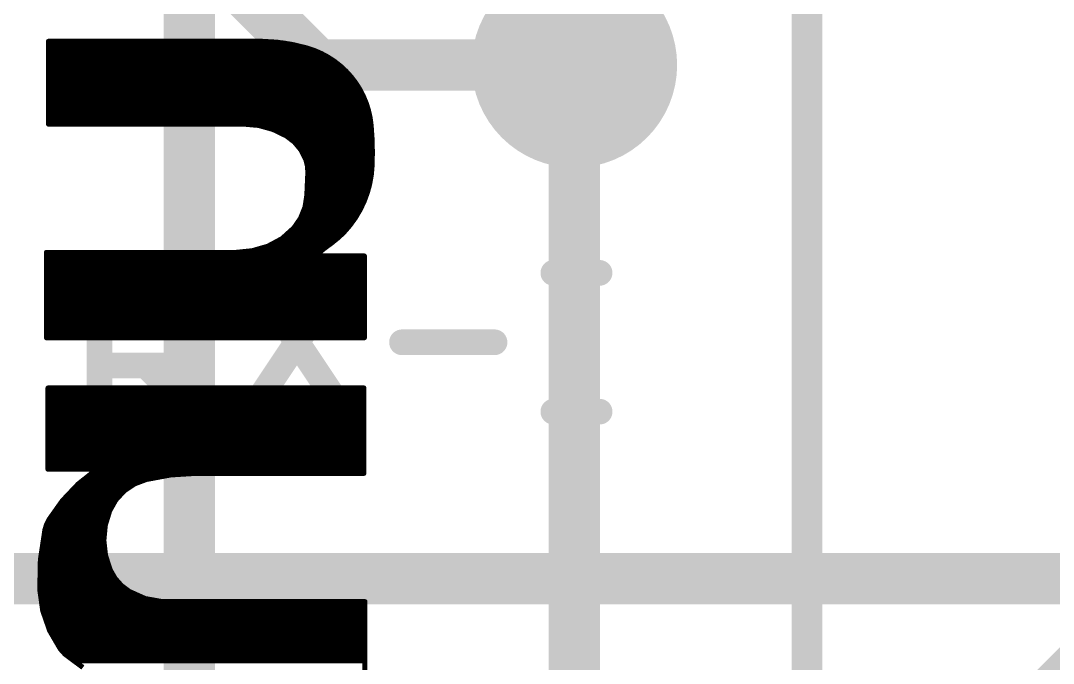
# Model space of a CAD drawing. Extents: x -17 to 90, y -12 to 22.
# Drawn here: x 4.25 to 9.35, y 11.01 to 14.19 of the extents above; entities that cross this region are included whole.
import ezdxf

# ---------------------------------------------------------------- set-up
doc = ezdxf.new("R2010")
doc.units = 0
for name, color, linetype in [('1', 12, 'CONTINUOUS'), ('16', 132, 'CONTINUOUS'), ('18', 110, 'CONTINUOUS'), ('21', 41, 'CONTINUOUS'), ('22', 40, 'CONTINUOUS')]:
    doc.layers.add(name, color=color, linetype=linetype)

# ---------------------------------------------------------------- blocks, each defined once
blk = doc.blocks.new('ROUNDV')
at = {"const_width": 0.5}
blk.add_lwpolyline([(0, -0.25, 1), (0, 0.25, 1), (0, -0.25)], format="xyb", dxfattribs=at)

msp = doc.modelspace()

# ---------------------------------------------------------------- linework, layer by layer
at = {"layer": '1', "const_width": 0.254}
for points in [[(2.54, 17.145), (5.715, 13.97)], [(5.715, 13.97), (6.985, 13.97)], [(10.795, 11.43), (3.81, 11.43)]]:
    msp.add_lwpolyline(points, dxfattribs=at)
at = {"layer": '1', "const_width": 0.127}
for points in [[(5.715, 14.0335, 1), (5.715, 13.9065)], [(5.6701, 13.9251, 1), (5.7599, 14.0149)], [(6.985, 13.9065, 1), (6.985, 14.0335)]]:
    msp.add_lwpolyline(points, format="xyb", dxfattribs=at)
at = {"layer": '16', "const_width": 0.254}
for points in [[(17.5895, 19.1135), (7.874, 9.398)], [(5.08, 16.51), (5.08, 6.35)], [(6.985, 13.97), (6.985, 6.35)]]:
    msp.add_lwpolyline(points, dxfattribs=at)
at = {"layer": '16', "const_width": 0.127}
msp.add_lwpolyline([(7.0485, 13.97, 1), (6.9215, 13.97)], format="xyb", dxfattribs=at)
at = {"layer": '21'}
for points, const_width in [([(8.135, 8.505), (8.135, 14.355)], 0.1524), ([(4.6355, 12.2555), (4.6355, 12.9419)], 0.127), ([(4.6355, 12.9419), (4.9787, 12.9419)], 0.127), ([(4.9787, 12.9419), (5.0931, 12.8275)], 0.127), ([(5.3839, 12.9419), (5.8415, 12.2555)], 0.127), ([(5.8415, 12.9419), (5.3839, 12.2555)], 0.127), ([(6.8807, 12.9419), (7.1095, 12.9419)], 0.127), ([(6.9951, 12.2555), (6.9951, 12.9419)], 0.127), ([(5.0931, 12.8275), (5.0931, 12.5987)], 0.127), ([(5.0931, 12.5987), (4.9787, 12.4843)], 0.127), ([(6.1323, 12.5987), (6.5899, 12.5987)], 0.127), ([(4.9787, 12.4843), (4.6355, 12.4843)], 0.127), ([(4.8643, 12.4843), (5.0931, 12.2555)], 0.127), ([(6.8807, 12.2555), (7.1095, 12.2555)], 0.127)]:
    msp.add_lwpolyline(points, dxfattribs=dict(at, const_width=const_width))
at = {"layer": '21', "const_width": 0.0635}
for points in [[(4.6673, 12.9419, 1), (4.6038, 12.9419)], [(4.6355, 12.9736, 1), (4.6355, 12.9101)], [(5.0011, 12.9643, 1), (4.9562, 12.9194)], [(4.9787, 12.9101, 1), (4.9787, 12.9736)], [(5.4103, 12.9595, 1), (5.3575, 12.9243)], [(5.8679, 12.9243, 1), (5.8151, 12.9595)], [(6.8807, 12.9736, 1), (6.8807, 12.9101)], [(7.0269, 12.9419, 1), (6.9634, 12.9419)], [(7.1095, 12.9101, 1), (7.1095, 12.9736)], [(5.1248, 12.8275, 1), (5.0613, 12.8275)], [(5.0706, 12.805, 1), (5.1155, 12.8499)], [(5.0613, 12.5987, 1), (5.1248, 12.5987)], [(5.1155, 12.5762, 1), (5.0706, 12.6211)], [(6.1323, 12.6304, 1), (6.1323, 12.5669)], [(6.5899, 12.5669, 1), (6.5899, 12.6304)], [(4.6355, 12.516, 1), (4.6355, 12.4525)], [(4.8867, 12.5067, 1), (4.8418, 12.4618)], [(4.9562, 12.5067, 1), (5.0011, 12.4618)], [(4.9787, 12.4525, 1), (4.9787, 12.516)], [(5.0706, 12.233, 1), (5.1155, 12.278)], [(6.8807, 12.2873, 1), (6.8807, 12.2238)], [(7.1095, 12.2238, 1), (7.1095, 12.2873)], [(4.6038, 12.2555, 1), (4.6673, 12.2555)], [(5.3575, 12.2731, 1), (5.4103, 12.2379)], [(5.8151, 12.2379, 1), (5.8679, 12.2731)], [(6.9634, 12.2555, 1), (7.0269, 12.2555)]]:
    msp.add_lwpolyline(points, format="xyb", dxfattribs=at)
at = {"layer": '22', "const_width": 0.0254}
for points in [[(5.4381, 14.0868), (4.384, 14.0868)], [(4.384, 14.0868), (4.384, 13.6779)], [(5.4381, 14.0868), (4.384, 14.0868)], [(4.384, 14.0868), (4.384, 13.6779)], [(5.551, 14.0778), (5.4381, 14.0868)], [(4.384, 14.0716), (5.5795, 14.0716)], [(4.384, 14.0462), (5.6816, 14.0462)], [(5.6617, 14.0538), (5.551, 14.0778)], [(5.7322, 14.0269), (5.6617, 14.0538)], [(4.384, 14.0208), (5.7425, 14.0208)], [(4.384, 13.9954), (5.7854, 13.9954)], [(5.7972, 13.9884), (5.7322, 14.0269)], [(5.8547, 13.9395), (5.7972, 13.9884)], [(4.384, 13.97), (5.8188, 13.97)], [(4.384, 13.9446), (5.8487, 13.9446)], [(5.9164, 13.861), (5.8547, 13.9395)], [(4.384, 13.9192), (5.8707, 13.9192)], [(4.384, 13.8938), (5.8906, 13.8938)], [(4.384, 13.8684), (5.9106, 13.8684)], [(4.384, 13.843), (5.9249, 13.843)], [(5.9587, 13.7705), (5.9164, 13.861)], [(4.384, 13.8176), (5.9367, 13.8176)], [(4.384, 13.7922), (5.9486, 13.7922)], [(4.384, 13.7668), (5.9595, 13.7668)], [(4.384, 13.7414), (5.9648, 13.7414)], [(5.9792, 13.6728), (5.9587, 13.7705)], [(4.384, 13.716), (5.9701, 13.716)], [(4.384, 13.6906), (5.9755, 13.6906)], [(4.384, 13.6779), (5.3492, 13.6779)], [(4.384, 13.6779), (5.3492, 13.6779)], [(5.3492, 13.6779), (5.4226, 13.6713)], [(5.4226, 13.6713), (5.4937, 13.6516)], [(5.4446, 13.6652), (5.9794, 13.6652)], [(5.4937, 13.6516), (5.5601, 13.6195)], [(5.5181, 13.6398), (5.98, 13.6398)], [(5.9842, 13.4722), (5.9792, 13.6728)], [(5.5601, 13.6195), (5.6009, 13.5882)], [(5.5668, 13.6144), (5.9807, 13.6144)], [(5.5999, 13.589), (5.9813, 13.589)], [(5.6009, 13.5882), (5.6336, 13.5486)], [(5.6212, 13.5636), (5.9819, 13.5636)], [(5.6336, 13.5486), (5.6566, 13.5026)], [(5.6388, 13.5382), (5.9826, 13.5382)], [(5.6515, 13.5128), (5.9832, 13.5128)], [(5.6566, 13.5026), (5.6649, 13.4701)], [(5.6605, 13.4874), (5.9838, 13.4874)], [(5.9687, 13.367), (5.9842, 13.4722)], [(5.6667, 13.4366), (5.6617, 13.3248)], [(5.6649, 13.4701), (5.6667, 13.4366)], [(5.6654, 13.462), (5.9827, 13.462)], [(5.6667, 13.4366), (5.979, 13.4366)], [(5.6644, 13.3858), (5.9715, 13.3858)], [(5.6656, 13.4112), (5.9752, 13.4112)], [(5.6617, 13.3248), (5.6527, 13.2672)], [(5.6622, 13.335), (5.9568, 13.335)], [(5.6633, 13.3604), (5.9662, 13.3604)], [(5.9318, 13.2674), (5.9687, 13.367)], [(5.6527, 13.2672), (5.6312, 13.2129)], [(5.6554, 13.2842), (5.938, 13.2842)], [(5.6593, 13.3096), (5.9474, 13.3096)], [(5.875, 13.1775), (5.9318, 13.2674)], [(5.6393, 13.2334), (5.9103, 13.2334)], [(5.6494, 13.2588), (5.9264, 13.2588)], [(5.6312, 13.2129), (5.5982, 13.1648)], [(5.6104, 13.1826), (5.8782, 13.1826)], [(5.6278, 13.208), (5.8943, 13.208)], [(5.8334, 13.1314), (5.875, 13.1775)], [(5.5982, 13.1648), (5.539, 13.1111)], [(5.5618, 13.1318), (5.8338, 13.1318)], [(5.5898, 13.1572), (5.8567, 13.1572)], [(5.7861, 13.0912), (5.8334, 13.1314)], [(5.4686, 13.0734), (5.3912, 13.0511)], [(5.539, 13.1111), (5.4686, 13.0734)], [(5.4828, 13.081), (5.7722, 13.081)], [(5.5302, 13.1064), (5.804, 13.1064)], [(5.7328, 13.0505), (5.748, 13.0632)], [(5.748, 13.0632), (5.7861, 13.0912)], [(5.3111, 13.0429), (4.3739, 13.0429)], [(4.3739, 13.0429), (4.3739, 12.6213)], [(5.2426, 13.0429), (4.3739, 13.0429)], [(4.3739, 13.0429), (4.3739, 12.6213)], [(4.3739, 13.0302), (5.7252, 13.0302)], [(5.3912, 13.0511), (5.3111, 13.0429)], [(5.4068, 13.0556), (5.7389, 13.0556)], [(5.7252, 13.0327), (5.7272, 13.0424)], [(5.7252, 13.0251), (5.7252, 13.0327)], [(5.7252, 13.0251), (5.7252, 13.0327)], [(5.9461, 13.0251), (5.7252, 13.0251)], [(5.9461, 13.0251), (5.7252, 13.0251)], [(5.7272, 13.0424), (5.7328, 13.0505)], [(5.9461, 12.6213), (5.9461, 13.0251)], [(5.9461, 12.6213), (5.9461, 13.0251)], [(4.3739, 13.0048), (5.9461, 13.0048)], [(4.3739, 12.9794), (5.9461, 12.9794)], [(4.3739, 12.954), (5.9461, 12.954)], [(4.3739, 12.9286), (5.9461, 12.9286)], [(4.3739, 12.9032), (5.9461, 12.9032)], [(4.3739, 12.8778), (5.9461, 12.8778)], [(4.3739, 12.8524), (5.9461, 12.8524)], [(4.3739, 12.827), (5.9461, 12.827)], [(4.3739, 12.8016), (5.9461, 12.8016)], [(4.3739, 12.7762), (5.9461, 12.7762)], [(4.3739, 12.7508), (5.9461, 12.7508)], [(4.3739, 12.7254), (5.9461, 12.7254)], [(4.3739, 12.7), (5.9461, 12.7)], [(4.3739, 12.6746), (5.9461, 12.6746)], [(4.3739, 12.6492), (5.9461, 12.6492)], [(4.3739, 12.6238), (5.9461, 12.6238)], [(4.3739, 12.6213), (5.9461, 12.6213)], [(4.3739, 12.6213), (5.9461, 12.6213)], [(4.3815, 11.971), (4.3815, 12.3723)], [(4.3815, 12.3723), (5.9436, 12.3723)], [(4.3815, 12.3698), (5.9436, 12.3698)], [(5.9436, 12.3723), (5.9436, 11.9507)], [(4.3815, 12.3444), (5.9436, 12.3444)], [(4.3815, 12.319), (5.9436, 12.319)], [(4.3815, 12.2936), (5.9436, 12.2936)], [(4.3815, 12.2682), (5.9436, 12.2682)], [(4.3815, 12.2428), (5.9436, 12.2428)], [(4.3815, 12.2174), (5.9436, 12.2174)], [(4.3815, 12.192), (5.9436, 12.192)], [(4.3815, 12.1666), (5.9436, 12.1666)], [(4.3815, 12.1412), (5.9436, 12.1412)], [(4.3815, 12.1158), (5.9436, 12.1158)], [(4.3815, 12.0904), (5.9436, 12.0904)], [(4.3815, 12.065), (5.9436, 12.065)], [(4.3815, 12.0396), (5.9436, 12.0396)], [(4.3815, 12.0142), (5.9436, 12.0142)], [(4.3815, 11.9888), (5.9436, 11.9888)], [(4.6203, 11.971), (4.3815, 11.971)], [(4.5309, 11.8978), (4.6203, 11.9685)], [(4.6139, 11.9634), (5.9436, 11.9634)], [(4.6203, 11.9685), (4.6203, 11.971)], [(4.9889, 11.943), (4.8666, 11.9202)], [(5.113, 11.9507), (4.9889, 11.943)], [(5.9436, 11.9507), (5.113, 11.9507)], [(4.4525, 11.8151), (4.5309, 11.8978)], [(4.5496, 11.9126), (4.8466, 11.9126)], [(4.5818, 11.938), (4.9619, 11.938)], [(4.8091, 11.8984), (4.7582, 11.864)], [(4.8666, 11.9202), (4.8091, 11.8984)], [(4.4968, 11.8618), (4.7562, 11.8618)], [(4.5209, 11.8872), (4.7925, 11.8872)], [(4.7582, 11.864), (4.7165, 11.8188)], [(4.3866, 11.7221), (4.4525, 11.8151)], [(4.4496, 11.811), (4.7121, 11.811)], [(4.4727, 11.8364), (4.7327, 11.8364)], [(4.7165, 11.8188), (4.6863, 11.7653)], [(4.4136, 11.7602), (4.6847, 11.7602)], [(4.4316, 11.7856), (4.6978, 11.7856)], [(4.6863, 11.7653), (4.6644, 11.6936)], [(4.3663, 11.6713), (4.3743, 11.6975)], [(4.3702, 11.684), (4.6635, 11.684)], [(4.3743, 11.6975), (4.3866, 11.7221)], [(4.3803, 11.7094), (4.6692, 11.7094)], [(4.3956, 11.7348), (4.677, 11.7348)], [(4.6644, 11.6936), (4.6574, 11.619)], [(4.3439, 11.5235), (4.3663, 11.6713)], [(4.3605, 11.6332), (4.6587, 11.6332)], [(4.3644, 11.6586), (4.6611, 11.6586)], [(4.3528, 11.5824), (4.6615, 11.5824)], [(4.3567, 11.6078), (4.6586, 11.6078)], [(4.6574, 11.619), (4.6657, 11.5445)], [(4.3452, 11.5316), (4.6698, 11.5316)], [(4.349, 11.557), (4.6643, 11.557)], [(4.6657, 11.5445), (4.6888, 11.4732)], [(4.3409, 11.3741), (4.3439, 11.5235)], [(4.3431, 11.4808), (4.6863, 11.4808)], [(4.3436, 11.5062), (4.6781, 11.5062)], [(4.342, 11.43), (4.7138, 11.43)], [(4.3426, 11.4554), (4.6989, 11.4554)], [(4.6888, 11.4732), (4.7126, 11.4314)], [(4.7126, 11.4314), (4.7444, 11.3954)], [(4.341, 11.3792), (4.7659, 11.3792)], [(4.3415, 11.4046), (4.7362, 11.4046)], [(4.7444, 11.3954), (4.7828, 11.3665)], [(4.3556, 11.2708), (4.3409, 11.3741)], [(4.3438, 11.3538), (4.8112, 11.3538)], [(4.3474, 11.3284), (4.8769, 11.3284)], [(4.7828, 11.3665), (4.8622, 11.331)], [(4.8622, 11.331), (4.9479, 11.3157)], [(4.351, 11.303), (5.9487, 11.303)], [(4.3546, 11.2776), (5.9487, 11.2776)], [(4.9479, 11.3157), (5.9487, 11.3157)], [(5.9487, 11.3157), (5.9487, 10.9017)], [(4.3899, 11.1722), (4.3556, 11.2708)], [(4.3621, 11.2522), (5.9487, 11.2522)], [(4.3709, 11.2268), (5.9487, 11.2268)], [(4.3797, 11.2014), (5.9487, 11.2014)], [(4.3886, 11.176), (5.9487, 11.176)], [(4.4425, 11.082), (4.3899, 11.1722)], [(4.4025, 11.1506), (5.9487, 11.1506)], [(4.4173, 11.1252), (5.9487, 11.1252)], [(4.4321, 11.0998), (5.9487, 11.0998)], [(4.4653, 11.0566), (4.4425, 11.082)], [(4.4493, 11.0744), (5.9487, 11.0744)], [(4.5538, 10.9906), (4.4653, 11.0566)], [(4.4755, 11.049), (5.9487, 11.049)], [(4.5095, 11.0236), (5.9487, 11.0236)]]:
    msp.add_lwpolyline(points, dxfattribs=at)
at = {"layer": '22'}
for points, const_width in [([(4.3904, 14.0868, 1), (4.3777, 14.0868)], 0.0127), ([(4.3904, 14.0868, 1), (4.3777, 14.0868)], 0.0127), ([(4.384, 14.0931, 1), (4.384, 14.0805)], 0.0127), ([(4.384, 14.0931, 1), (4.384, 14.0805)], 0.0127), ([(5.4386, 14.0931, 1), (5.4376, 14.0805)], 0.0127), ([(5.6617, 14.0538, 0.0668), (5.4381, 14.0868)], 0.0254), ([(5.4382, 14.0931, 1), (5.438, 14.0805)], 0.0127), ([(5.4381, 14.0805, 1), (5.4381, 14.0931)], 0.0127), ([(5.4381, 14.0805, 1), (5.4381, 14.0931)], 0.0127), ([(4.384, 14.0526, 1), (4.384, 14.0399)], 0.0127), ([(4.384, 14.0779, 1), (4.384, 14.0653)], 0.0127), ([(5.5523, 14.084, 1), (5.5497, 14.0716)], 0.0127), ([(5.5505, 14.0714, 1), (5.5515, 14.0841)], 0.0127), ([(5.5795, 14.0653, 1), (5.5795, 14.0779)], 0.0127), ([(5.664, 14.0597, 1), (5.6594, 14.0479)], 0.0127), ([(5.8547, 13.9395, 0.1281), (5.6617, 14.0538)], 0.0254), ([(5.6635, 14.0599, 1), (5.6599, 14.0477)], 0.0127), ([(5.6599, 14.0477, 1), (5.6635, 14.0599)], 0.0127), ([(5.6604, 14.0476, 1), (5.663, 14.06)], 0.0127), ([(5.6816, 14.0399, 1), (5.6816, 14.0526)], 0.0127), ([(4.384, 14.0272, 1), (4.384, 14.0145)], 0.0127), ([(4.384, 14.0017, 1), (4.384, 13.9891)], 0.0127), ([(5.7355, 14.0323, 1), (5.729, 14.0214)], 0.0127), ([(5.73, 14.0209, 1), (5.7345, 14.0328)], 0.0127), ([(5.7425, 14.0145, 1), (5.7425, 14.0272)], 0.0127), ([(5.7854, 13.9891, 1), (5.7854, 14.0017)], 0.0127), ([(5.8013, 13.9932, 1), (5.7931, 13.9836)], 0.0127), ([(5.7939, 13.9829, 1), (5.8004, 13.9939)], 0.0127), ([(4.384, 13.9764, 1), (4.384, 13.9637)], 0.0127), ([(4.384, 13.951, 1), (4.384, 13.9383)], 0.0127), ([(5.8188, 13.9637, 1), (5.8188, 13.9764)], 0.0127), ([(5.8597, 13.9434, 1), (5.8497, 13.9356)], 0.0127), ([(5.9792, 13.6728, 0.1741), (5.8547, 13.9395)], 0.0254), ([(5.8592, 13.944, 1), (5.8502, 13.935)], 0.0127), ([(5.8487, 13.9383, 1), (5.8487, 13.951)], 0.0127), ([(5.8502, 13.935, 1), (5.8592, 13.944)], 0.0127), ([(5.8506, 13.9347, 1), (5.8588, 13.9443)], 0.0127), ([(4.384, 13.9002, 1), (4.384, 13.8875)], 0.0127), ([(4.384, 13.9255, 1), (4.384, 13.9129)], 0.0127), ([(5.8707, 13.9129, 1), (5.8707, 13.9255)], 0.0127), ([(5.8906, 13.8875, 1), (5.8906, 13.9002)], 0.0127), ([(4.384, 13.8748, 1), (4.384, 13.8621)], 0.0127), ([(4.384, 13.8493, 1), (4.384, 13.8367)], 0.0127), ([(5.9222, 13.8637, 1), (5.9107, 13.8583)], 0.0127), ([(5.9106, 13.8621, 1), (5.9106, 13.8748)], 0.0127), ([(5.9114, 13.8571, 1), (5.9214, 13.8649)], 0.0127), ([(5.9249, 13.8367, 1), (5.9249, 13.8493)], 0.0127), ([(4.384, 13.8239, 1), (4.384, 13.8113)], 0.0127), ([(4.384, 13.7986, 1), (4.384, 13.7859)], 0.0127), ([(5.9367, 13.8113, 1), (5.9367, 13.8239)], 0.0127), ([(5.9486, 13.7859, 1), (5.9486, 13.7986)], 0.0127), ([(4.384, 13.7477, 1), (4.384, 13.7351)], 0.0127), ([(4.384, 13.7731, 1), (4.384, 13.7605)], 0.0127), ([(5.9649, 13.7718, 1), (5.9525, 13.7692)], 0.0127), ([(5.9529, 13.7678, 1), (5.9644, 13.7732)], 0.0127), ([(5.9595, 13.7605, 1), (5.9595, 13.7731)], 0.0127), ([(5.9648, 13.7351, 1), (5.9648, 13.7477)], 0.0127), ([(4.384, 13.7224, 1), (4.384, 13.7097)], 0.0127), ([(4.384, 13.6843, 1), (4.384, 13.6716)], 0.0127), ([(4.384, 13.6843, 1), (4.384, 13.6716)], 0.0127), ([(4.384, 13.6969, 1), (4.384, 13.6843)], 0.0127), ([(5.3498, 13.6842, 1), (5.3486, 13.6716)], 0.0127), ([(5.5601, 13.6195, 0.136), (5.3492, 13.6779)], 0.0254), ([(5.3492, 13.6842, 1), (5.3492, 13.6716)], 0.0127), ([(5.3492, 13.6716, 1), (5.3492, 13.6843)], 0.0127), ([(5.3492, 13.6716, 1), (5.3492, 13.6843)], 0.0127), ([(5.9701, 13.7097, 1), (5.9701, 13.7224)], 0.0127), ([(5.9755, 13.6843, 1), (5.9755, 13.6969)], 0.0127), ([(4.3777, 13.6779, 1), (4.3904, 13.6779)], 0.0127), ([(4.3777, 13.6779, 1), (4.3904, 13.6779)], 0.0127), ([(5.4243, 13.6774, 1), (5.4209, 13.6652)], 0.0127), ([(5.4221, 13.665, 1), (5.4232, 13.6776)], 0.0127), ([(5.4446, 13.6715, 1), (5.4446, 13.6589)], 0.0127), ([(5.4965, 13.6573, 1), (5.4909, 13.6459)], 0.0127), ([(5.492, 13.6455, 1), (5.4954, 13.6577)], 0.0127), ([(5.5181, 13.6462, 1), (5.5181, 13.6335)], 0.0127), ([(5.9855, 13.673, 1), (5.9729, 13.6726)], 0.0127), ([(5.9842, 13.4722, 0.0335), (5.9792, 13.6728)], 0.0254), ([(5.9855, 13.6734, 1), (5.9729, 13.6722)], 0.0127), ([(5.9729, 13.6722, 1), (5.9855, 13.6734)], 0.0127), ([(5.973, 13.6715, 1), (5.9854, 13.6741)], 0.0127), ([(5.9794, 13.6589, 1), (5.9794, 13.6715)], 0.0127), ([(5.98, 13.6335, 1), (5.98, 13.6462)], 0.0127), ([(5.564, 13.6245, 1), (5.5562, 13.6145)], 0.0127), ([(5.6566, 13.5026, 0.1719), (5.5601, 13.6195)], 0.0254), ([(5.5634, 13.6249, 1), (5.5568, 13.6141)], 0.0127), ([(5.5568, 13.6141, 1), (5.5634, 13.6249)], 0.0127), ([(5.5573, 13.6138, 1), (5.5629, 13.6252)], 0.0127), ([(5.5668, 13.6207, 1), (5.5668, 13.6081)], 0.0127), ([(5.5999, 13.5953, 1), (5.5999, 13.5827)], 0.0127), ([(5.6058, 13.5923, 1), (5.596, 13.5842)], 0.0127), ([(5.597, 13.5832, 1), (5.6048, 13.5933)], 0.0127), ([(5.9807, 13.6081, 1), (5.9807, 13.6207)], 0.0127), ([(5.9813, 13.5827, 1), (5.9813, 13.5953)], 0.0127), ([(5.6212, 13.57, 1), (5.6212, 13.5573)], 0.0127), ([(5.6393, 13.5514, 1), (5.628, 13.5458)], 0.0127), ([(5.6287, 13.5446, 1), (5.6385, 13.5526)], 0.0127), ([(5.6388, 13.5445, 1), (5.6388, 13.5319)], 0.0127), ([(5.9819, 13.5573, 1), (5.9819, 13.57)], 0.0127), ([(5.9826, 13.5319, 1), (5.9826, 13.5445)], 0.0127), ([(5.6515, 13.5191, 1), (5.6515, 13.5065)], 0.0127), ([(5.6628, 13.5042, 1), (5.6504, 13.501)], 0.0127), ([(5.6667, 13.4366, 0.0992), (5.6566, 13.5026)], 0.0254), ([(5.6626, 13.5048, 1), (5.6506, 13.5004)], 0.0127), ([(5.6506, 13.5004, 1), (5.6626, 13.5048)], 0.0127), ([(5.6509, 13.4998, 1), (5.6623, 13.5054)], 0.0127), ([(5.6605, 13.4938, 1), (5.6605, 13.4811)], 0.0127), ([(5.875, 13.1775, 0.1577), (5.9842, 13.4722)], 0.0254), ([(5.9905, 13.4713, 1), (5.9779, 13.4731)], 0.0127), ([(5.9905, 13.4719, 1), (5.9779, 13.4725)], 0.0127), ([(5.9832, 13.5065, 1), (5.9832, 13.5191)], 0.0127), ([(5.9838, 13.4811, 1), (5.9838, 13.4938)], 0.0127), ([(5.6667, 13.4366, 0.0006), (5.6617, 13.3248)], 0.0254), ([(5.6713, 13.4704, 1), (5.6586, 13.4698)], 0.0127), ([(5.6588, 13.4685, 1), (5.6711, 13.4717)], 0.0127), ([(5.6654, 13.4684, 1), (5.6654, 13.4557)], 0.0127), ([(5.6667, 13.4429, 1), (5.6667, 13.4303)], 0.0127), ([(5.6604, 13.4363, 1), (5.673, 13.4369)], 0.0127), ([(5.6604, 13.4369, 1), (5.673, 13.4363)], 0.0127), ([(5.673, 13.4363, 1), (5.6604, 13.4369)], 0.0127), ([(5.673, 13.4363, 1), (5.6604, 13.4369)], 0.0127), ([(5.9779, 13.4725, 1), (5.9905, 13.4719)], 0.0127), ([(5.9779, 13.472, 1), (5.9905, 13.4724)], 0.0127), ([(5.979, 13.4303, 1), (5.979, 13.4429)], 0.0127), ([(5.9827, 13.4557, 1), (5.9827, 13.4684)], 0.0127), ([(5.6644, 13.3922, 1), (5.6644, 13.3795)], 0.0127), ([(5.6656, 13.4176, 1), (5.6656, 13.4049)], 0.0127), ([(5.9715, 13.3795, 1), (5.9715, 13.3922)], 0.0127), ([(5.9752, 13.4049, 1), (5.9752, 13.4176)], 0.0127), ([(5.5982, 13.1648, 0.1688), (5.6617, 13.3248)], 0.0254), ([(5.668, 13.3238, 1), (5.6554, 13.3258)], 0.0127), ([(5.668, 13.3245, 1), (5.6554, 13.3251)], 0.0127), ([(5.6554, 13.3251, 1), (5.668, 13.3245)], 0.0127), ([(5.6554, 13.3251, 1), (5.668, 13.3245)], 0.0127), ([(5.6622, 13.3414, 1), (5.6622, 13.3287)], 0.0127), ([(5.6633, 13.3667, 1), (5.6633, 13.3541)], 0.0127), ([(5.9568, 13.3287, 1), (5.9568, 13.3414)], 0.0127), ([(5.9624, 13.368, 1), (5.975, 13.3661)], 0.0127), ([(5.9747, 13.3648, 1), (5.9628, 13.3692)], 0.0127), ([(5.9662, 13.3541, 1), (5.9662, 13.3667)], 0.0127), ([(5.6586, 13.2648, 1), (5.6468, 13.2695)], 0.0127), ([(5.6554, 13.2905, 1), (5.6554, 13.2779)], 0.0127), ([(5.6593, 13.316, 1), (5.6593, 13.3033)], 0.0127), ([(5.9371, 13.264, 1), (5.9264, 13.2708)], 0.0127), ([(5.938, 13.2779, 1), (5.938, 13.2905)], 0.0127), ([(5.9474, 13.3033, 1), (5.9474, 13.316)], 0.0127), ([(5.6393, 13.2398, 1), (5.6393, 13.2271)], 0.0127), ([(5.6494, 13.2652, 1), (5.6494, 13.2525)], 0.0127), ([(5.6464, 13.2681, 1), (5.659, 13.2662)], 0.0127), ([(5.9103, 13.2271, 1), (5.9103, 13.2398)], 0.0127), ([(5.9258, 13.2696, 1), (5.9377, 13.2652)], 0.0127), ([(5.9264, 13.2525, 1), (5.9264, 13.2652)], 0.0127), ([(5.6104, 13.189, 1), (5.6104, 13.1763)], 0.0127), ([(5.6278, 13.2143, 1), (5.6278, 13.2017)], 0.0127), ([(5.6253, 13.2153, 1), (5.6371, 13.2106)], 0.0127), ([(5.6364, 13.2093, 1), (5.6259, 13.2165)], 0.0127), ([(5.7861, 13.0912, 0.0664), (5.875, 13.1775)], 0.0254), ([(5.87, 13.1814, 1), (5.88, 13.1736)], 0.0127), ([(5.8696, 13.1809, 1), (5.8804, 13.1741)], 0.0127), ([(5.88, 13.1736, 1), (5.87, 13.1814)], 0.0127), ([(5.8797, 13.1732, 1), (5.8703, 13.1818)], 0.0127), ([(5.8782, 13.1763, 1), (5.8782, 13.189)], 0.0127), ([(5.8943, 13.2017, 1), (5.8943, 13.2143)], 0.0127), ([(5.4686, 13.0734, 0.1229), (5.5982, 13.1648)], 0.0254), ([(5.5618, 13.1381, 1), (5.5618, 13.1255)], 0.0127), ([(5.5898, 13.1636, 1), (5.5898, 13.1509)], 0.0127), ([(5.5934, 13.1689, 1), (5.603, 13.1607)], 0.0127), ([(5.593, 13.1684, 1), (5.6034, 13.1612)], 0.0127), ([(5.603, 13.1607, 1), (5.5934, 13.1689)], 0.0127), ([(5.6025, 13.1601, 1), (5.5939, 13.1695)], 0.0127), ([(5.8287, 13.1357, 1), (5.8381, 13.1271)], 0.0127), ([(5.8375, 13.1266, 1), (5.8293, 13.1362)], 0.0127), ([(5.8338, 13.1255, 1), (5.8338, 13.1381)], 0.0127), ([(5.8567, 13.1509, 1), (5.8567, 13.1636)], 0.0127), ([(5.3111, 13.0429, 0.0895), (5.4686, 13.0734)], 0.0254), ([(5.4663, 13.0793, 1), (5.4709, 13.0675)], 0.0127), ([(5.4656, 13.079, 1), (5.4716, 13.0678)], 0.0127), ([(5.4709, 13.0675, 1), (5.4663, 13.0793)], 0.0127), ([(5.4704, 13.0673, 1), (5.4668, 13.0795)], 0.0127), ([(5.4828, 13.0874, 1), (5.4828, 13.0747)], 0.0127), ([(5.5302, 13.1128, 1), (5.5302, 13.1001)], 0.0127), ([(5.5348, 13.1158, 1), (5.5433, 13.1064)], 0.0127), ([(5.542, 13.1055, 1), (5.536, 13.1167)], 0.0127), ([(5.748, 13.0632, 0.0333), (5.7328, 13.0505)], 0.0254), ([(5.748, 13.0632, 0.0022), (5.7861, 13.0912)], 0.0254), ([(5.7521, 13.0583, 1), (5.7439, 13.0681)], 0.0127), ([(5.7517, 13.0581, 1), (5.7443, 13.0683)], 0.0127), ([(5.7722, 13.0747, 1), (5.7722, 13.0874)], 0.0127), ([(5.7823, 13.0963, 1), (5.7899, 13.0861)], 0.0127), ([(5.782, 13.096, 1), (5.7902, 13.0864)], 0.0127), ([(5.7899, 13.0861, 1), (5.7823, 13.0963)], 0.0127), ([(5.7899, 13.0861, 1), (5.7823, 13.0963)], 0.0127), ([(5.804, 13.1001, 1), (5.804, 13.1128)], 0.0127), ([(4.3803, 13.0429, 1), (4.3675, 13.0429)], 0.0127), ([(4.3803, 13.0429, 1), (4.3675, 13.0429)], 0.0127), ([(4.3739, 13.0493, 1), (4.3739, 13.0366)], 0.0127), ([(4.3739, 13.0493, 1), (4.3739, 13.0366)], 0.0127), ([(4.3739, 13.0366, 1), (4.3739, 13.0239)], 0.0127), ([(5.2426, 13.0429, 0.0064), (5.3111, 13.0429)], 0.0254), ([(5.2427, 13.0492, 1), (5.2425, 13.0366)], 0.0127), ([(5.2426, 13.0366, 1), (5.2426, 13.0493)], 0.0127), ([(5.3105, 13.0492, 1), (5.3117, 13.0366)], 0.0127), ([(5.311, 13.0492, 1), (5.3112, 13.0366)], 0.0127), ([(5.3112, 13.0366, 1), (5.311, 13.0492)], 0.0127), ([(5.3111, 13.0366, 1), (5.3111, 13.0493)], 0.0127), ([(5.3895, 13.0572, 1), (5.393, 13.045)], 0.0127), ([(5.3919, 13.0448, 1), (5.3906, 13.0574)], 0.0127), ([(5.4068, 13.0619, 1), (5.4068, 13.0493)], 0.0127), ([(5.7316, 13.0327, 1), (5.7188, 13.0327)], 0.0127), ([(5.7316, 13.0327, 1), (5.7188, 13.0327)], 0.0127), ([(5.7188, 13.0251, 1), (5.7316, 13.0251)], 0.0127), ([(5.7188, 13.0251, 1), (5.7316, 13.0251)], 0.0127), ([(5.7328, 13.0505, 0.205), (5.7252, 13.0327)], 0.0254), ([(5.719, 13.034, 1), (5.7314, 13.0314)], 0.0127), ([(5.7189, 13.0327, 1), (5.7315, 13.0327)], 0.0127), ([(5.7252, 13.0314, 1), (5.7252, 13.0188)], 0.0127), ([(5.7252, 13.0314, 1), (5.7252, 13.0188)], 0.0127), ([(5.722, 13.046, 1), (5.7324, 13.0388)], 0.0127), ([(5.7334, 13.0411, 1), (5.721, 13.0436)], 0.0127), ([(5.7252, 13.0239, 1), (5.7252, 13.0366)], 0.0127), ([(5.7287, 13.0554, 1), (5.7369, 13.0456)], 0.0127), ([(5.7284, 13.0551, 1), (5.7372, 13.0459)], 0.0127), ([(5.738, 13.0469, 1), (5.7276, 13.0541)], 0.0127), ([(5.7372, 13.0459, 1), (5.7284, 13.0551)], 0.0127), ([(5.7389, 13.0493, 1), (5.7389, 13.0619)], 0.0127), ([(5.7442, 13.0683, 1), (5.7518, 13.0581)], 0.0127), ([(5.7443, 13.0683, 1), (5.7517, 13.0581)], 0.0127), ([(5.9525, 13.0251, 1), (5.9398, 13.0251)], 0.0127), ([(5.9525, 13.0251, 1), (5.9398, 13.0251)], 0.0127), ([(5.9461, 13.0188, 1), (5.9461, 13.0314)], 0.0127), ([(5.9461, 13.0188, 1), (5.9461, 13.0314)], 0.0127), ([(4.3739, 13.0112, 1), (4.3739, 12.9985)], 0.0127), ([(4.3739, 12.9857, 1), (4.3739, 12.9731)], 0.0127), ([(5.9461, 12.9985, 1), (5.9461, 13.0112)], 0.0127), ([(5.9461, 12.9731, 1), (5.9461, 12.9857)], 0.0127), ([(4.3739, 12.9604, 1), (4.3739, 12.9477)], 0.0127), ([(4.3739, 12.935, 1), (4.3739, 12.9223)], 0.0127), ([(5.9461, 12.9477, 1), (5.9461, 12.9604)], 0.0127), ([(5.9461, 12.9223, 1), (5.9461, 12.935)], 0.0127), ([(4.3739, 12.8841, 1), (4.3739, 12.8715)], 0.0127), ([(4.3739, 12.9095, 1), (4.3739, 12.8969)], 0.0127), ([(5.9461, 12.8969, 1), (5.9461, 12.9095)], 0.0127), ([(5.9461, 12.8715, 1), (5.9461, 12.8841)], 0.0127), ([(4.3739, 12.8588, 1), (4.3739, 12.8461)], 0.0127), ([(4.3739, 12.8333, 1), (4.3739, 12.8207)], 0.0127), ([(5.9461, 12.8461, 1), (5.9461, 12.8588)], 0.0127), ([(5.9461, 12.8207, 1), (5.9461, 12.8333)], 0.0127), ([(4.3739, 12.8079, 1), (4.3739, 12.7953)], 0.0127), ([(4.3739, 12.7826, 1), (4.3739, 12.7699)], 0.0127), ([(5.9461, 12.7953, 1), (5.9461, 12.8079)], 0.0127), ([(5.9461, 12.7699, 1), (5.9461, 12.7826)], 0.0127), ([(4.3739, 12.7317, 1), (4.3739, 12.7191)], 0.0127), ([(4.3739, 12.7571, 1), (4.3739, 12.7445)], 0.0127), ([(5.9461, 12.7445, 1), (5.9461, 12.7571)], 0.0127), ([(5.9461, 12.7191, 1), (5.9461, 12.7317)], 0.0127), ([(4.3739, 12.7064, 1), (4.3739, 12.6937)], 0.0127), ([(4.3739, 12.6809, 1), (4.3739, 12.6683)], 0.0127), ([(5.9461, 12.6937, 1), (5.9461, 12.7064)], 0.0127), ([(5.9461, 12.6683, 1), (5.9461, 12.6809)], 0.0127), ([(4.3675, 12.6213, 1), (4.3803, 12.6213)], 0.0127), ([(4.3675, 12.6213, 1), (4.3803, 12.6213)], 0.0127), ([(4.3739, 12.6555, 1), (4.3739, 12.6429)], 0.0127), ([(4.3739, 12.6302, 1), (4.3739, 12.6175)], 0.0127), ([(4.3739, 12.6276, 1), (4.3739, 12.615)], 0.0127), ([(4.3739, 12.6276, 1), (4.3739, 12.615)], 0.0127), ([(5.9398, 12.6213, 1), (5.9525, 12.6213)], 0.0127), ([(5.9398, 12.6213, 1), (5.9525, 12.6213)], 0.0127), ([(5.9461, 12.6429, 1), (5.9461, 12.6555)], 0.0127), ([(5.9461, 12.6175, 1), (5.9461, 12.6302)], 0.0127), ([(5.9461, 12.615, 1), (5.9461, 12.6276)], 0.0127), ([(5.9461, 12.615, 1), (5.9461, 12.6276)], 0.0127), ([(4.3879, 12.3723, 1), (4.3751, 12.3723)], 0.0127), ([(4.3815, 12.3787, 1), (4.3815, 12.366)], 0.0127), ([(4.3815, 12.3762, 1), (4.3815, 12.3635)], 0.0127), ([(5.95, 12.3723, 1), (5.9372, 12.3723)], 0.0127), ([(5.9436, 12.366, 1), (5.9436, 12.3787)], 0.0127), ([(5.9436, 12.3635, 1), (5.9436, 12.3762)], 0.0127), ([(4.3815, 12.3254, 1), (4.3815, 12.3127)], 0.0127), ([(4.3815, 12.3507, 1), (4.3815, 12.3381)], 0.0127), ([(5.9436, 12.3381, 1), (5.9436, 12.3507)], 0.0127), ([(5.9436, 12.3127, 1), (5.9436, 12.3254)], 0.0127), ([(4.3815, 12.3, 1), (4.3815, 12.2873)], 0.0127), ([(4.3815, 12.2745, 1), (4.3815, 12.2619)], 0.0127), ([(5.9436, 12.2873, 1), (5.9436, 12.3)], 0.0127), ([(5.9436, 12.2619, 1), (5.9436, 12.2745)], 0.0127), ([(4.3815, 12.2492, 1), (4.3815, 12.2365)], 0.0127), ([(4.3815, 12.2238, 1), (4.3815, 12.2111)], 0.0127), ([(5.9436, 12.2365, 1), (5.9436, 12.2492)], 0.0127), ([(5.9436, 12.2111, 1), (5.9436, 12.2238)], 0.0127), ([(4.3815, 12.173, 1), (4.3815, 12.1603)], 0.0127), ([(4.3815, 12.1983, 1), (4.3815, 12.1857)], 0.0127), ([(5.9436, 12.1857, 1), (5.9436, 12.1983)], 0.0127), ([(5.9436, 12.1603, 1), (5.9436, 12.173)], 0.0127), ([(4.3815, 12.1476, 1), (4.3815, 12.1349)], 0.0127), ([(4.3815, 12.1221, 1), (4.3815, 12.1095)], 0.0127), ([(5.9436, 12.1349, 1), (5.9436, 12.1476)], 0.0127), ([(5.9436, 12.1095, 1), (5.9436, 12.1221)], 0.0127), ([(4.3815, 12.0968, 1), (4.3815, 12.0841)], 0.0127), ([(4.3815, 12.0714, 1), (4.3815, 12.0587)], 0.0127), ([(5.9436, 12.0841, 1), (5.9436, 12.0968)], 0.0127), ([(5.9436, 12.0587, 1), (5.9436, 12.0714)], 0.0127), ([(4.3815, 12.0206, 1), (4.3815, 12.0079)], 0.0127), ([(4.3815, 12.0459, 1), (4.3815, 12.0333)], 0.0127), ([(5.9436, 12.0333, 1), (5.9436, 12.0459)], 0.0127), ([(5.9436, 12.0079, 1), (5.9436, 12.0206)], 0.0127), ([(4.3751, 11.971, 1), (4.3879, 11.971)], 0.0127), ([(4.3815, 11.9952, 1), (4.3815, 11.9825)], 0.0127), ([(4.3815, 11.9773, 1), (4.3815, 11.9647)], 0.0127), ([(4.6139, 11.9697, 1), (4.6139, 11.9571)], 0.0127), ([(4.6267, 11.971, 1), (4.6139, 11.971)], 0.0127), ([(4.6139, 11.9685, 1), (4.6267, 11.9685)], 0.0127), ([(4.6242, 11.9635, 1), (4.6164, 11.9735)], 0.0127), ([(4.6203, 11.9647, 1), (4.6203, 11.9773)], 0.0127), ([(4.9885, 11.9494, 1), (4.9893, 11.9367)], 0.0127), ([(4.99, 11.9368, 1), (4.9877, 11.9493)], 0.0127), ([(5.113, 11.9571, 1), (5.113, 11.9444)], 0.0127), ([(5.1134, 11.9444, 1), (5.1126, 11.957)], 0.0127), ([(5.9372, 11.9507, 1), (5.95, 11.9507)], 0.0127), ([(5.9436, 11.9825, 1), (5.9436, 11.9952)], 0.0127), ([(5.9436, 11.9571, 1), (5.9436, 11.9697)], 0.0127), ([(5.9436, 11.9444, 1), (5.9436, 11.9571)], 0.0127), ([(4.527, 11.9028, 1), (4.5349, 11.8928)], 0.0127), ([(4.5355, 11.8934, 1), (4.5263, 11.9022)], 0.0127), ([(4.5496, 11.919, 1), (4.5496, 11.9063)], 0.0127), ([(4.5818, 11.9444, 1), (4.5818, 11.9317)], 0.0127), ([(4.8069, 11.9043, 1), (4.8114, 11.8925)], 0.0127), ([(4.8127, 11.8931, 1), (4.8056, 11.9037)], 0.0127), ([(4.8466, 11.9063, 1), (4.8466, 11.919)], 0.0127), ([(4.8654, 11.9264, 1), (4.8678, 11.914)], 0.0127), ([(4.8689, 11.9143, 1), (4.8643, 11.9261)], 0.0127), ([(4.9619, 11.9317, 1), (4.9619, 11.9444)], 0.0127), ([(4.4968, 11.8681, 1), (4.4968, 11.8555)], 0.0127), ([(4.5209, 11.8935, 1), (4.5209, 11.8809)], 0.0127), ([(4.7546, 11.8693, 1), (4.7617, 11.8587)], 0.0127), ([(4.7629, 11.8597, 1), (4.7535, 11.8683)], 0.0127), ([(4.7562, 11.8555, 1), (4.7562, 11.8681)], 0.0127), ([(4.7925, 11.8809, 1), (4.7925, 11.8935)], 0.0127), ([(4.4496, 11.8173, 1), (4.4496, 11.8047)], 0.0127), ([(4.4479, 11.8195, 1), (4.4571, 11.8107)], 0.0127), ([(4.4577, 11.8114, 1), (4.4473, 11.8188)], 0.0127), ([(4.4727, 11.8428, 1), (4.4727, 11.8301)], 0.0127), ([(4.7118, 11.8231, 1), (4.7212, 11.8145)], 0.0127), ([(4.722, 11.8157, 1), (4.711, 11.822)], 0.0127), ([(4.7121, 11.8047, 1), (4.7121, 11.8173)], 0.0127), ([(4.7327, 11.8301, 1), (4.7327, 11.8428)], 0.0127), ([(4.4136, 11.7666, 1), (4.4136, 11.7539)], 0.0127), ([(4.4316, 11.7919, 1), (4.4316, 11.7793)], 0.0127), ([(4.6808, 11.7684, 1), (4.6918, 11.7622)], 0.0127), ([(4.6924, 11.7634, 1), (4.6802, 11.7672)], 0.0127), ([(4.6847, 11.7539, 1), (4.6847, 11.7666)], 0.0127), ([(4.6978, 11.7793, 1), (4.6978, 11.7919)], 0.0127), ([(4.3702, 11.6904, 1), (4.3702, 11.6777)], 0.0127), ([(4.3687, 11.7004, 1), (4.38, 11.6947)], 0.0127), ([(4.3804, 11.6957, 1), (4.3683, 11.6994)], 0.0127), ([(4.3803, 11.7157, 1), (4.3803, 11.7031)], 0.0127), ([(4.3814, 11.7258, 1), (4.3918, 11.7184)], 0.0127), ([(4.3923, 11.7193, 1), (4.3809, 11.7249)], 0.0127), ([(4.3956, 11.7411, 1), (4.3956, 11.7285)], 0.0127), ([(4.6707, 11.693, 1), (4.6581, 11.6942)], 0.0127), ([(4.6583, 11.6955, 1), (4.6705, 11.6918)], 0.0127), ([(4.6635, 11.6777, 1), (4.6635, 11.6904)], 0.0127), ([(4.6692, 11.7031, 1), (4.6692, 11.7157)], 0.0127), ([(4.677, 11.7285, 1), (4.677, 11.7411)], 0.0127), ([(4.3605, 11.6395, 1), (4.3605, 11.6269)], 0.0127), ([(4.3644, 11.6649, 1), (4.3644, 11.6523)], 0.0127), ([(4.3602, 11.6732, 1), (4.3724, 11.6694)], 0.0127), ([(4.3726, 11.6703, 1), (4.36, 11.6723)], 0.0127), ([(4.6587, 11.6269, 1), (4.6587, 11.6395)], 0.0127), ([(4.6611, 11.6523, 1), (4.6611, 11.6649)], 0.0127), ([(4.3528, 11.5887, 1), (4.3528, 11.5761)], 0.0127), ([(4.3567, 11.6142, 1), (4.3567, 11.6015)], 0.0127), ([(4.6637, 11.6197, 1), (4.6511, 11.6183)], 0.0127), ([(4.6511, 11.6196, 1), (4.6637, 11.6184)], 0.0127), ([(4.6586, 11.6015, 1), (4.6586, 11.6142)], 0.0127), ([(4.6615, 11.5761, 1), (4.6615, 11.5887)], 0.0127), ([(4.3452, 11.538, 1), (4.3452, 11.5253)], 0.0127), ([(4.349, 11.5633, 1), (4.349, 11.5507)], 0.0127), ([(4.6717, 11.5465, 1), (4.6596, 11.5425)], 0.0127), ([(4.6593, 11.5438, 1), (4.672, 11.5452)], 0.0127), ([(4.6643, 11.5507, 1), (4.6643, 11.5633)], 0.0127), ([(4.6698, 11.5253, 1), (4.6698, 11.538)], 0.0127), ([(4.3431, 11.4871, 1), (4.3431, 11.4745)], 0.0127), ([(4.3436, 11.5125, 1), (4.3436, 11.4999)], 0.0127), ([(4.3503, 11.5234, 1), (4.3376, 11.5237)], 0.0127), ([(4.3377, 11.5245, 1), (4.3502, 11.5226)], 0.0127), ([(4.6781, 11.4999, 1), (4.6781, 11.5125)], 0.0127), ([(4.6863, 11.4745, 1), (4.6863, 11.4871)], 0.0127), ([(4.342, 11.4363, 1), (4.342, 11.4237)], 0.0127), ([(4.3426, 11.4618, 1), (4.3426, 11.4491)], 0.0127), ([(4.6943, 11.4763, 1), (4.6833, 11.4701)], 0.0127), ([(4.6828, 11.4712, 1), (4.6948, 11.4752)], 0.0127), ([(4.6989, 11.4491, 1), (4.6989, 11.4618)], 0.0127), ([(4.7173, 11.4356, 1), (4.7078, 11.4272)], 0.0127), ([(4.7138, 11.4237, 1), (4.7138, 11.4363)], 0.0127), ([(4.341, 11.3856, 1), (4.341, 11.3729)], 0.0127), ([(4.3415, 11.4109, 1), (4.3415, 11.3983)], 0.0127), ([(4.7071, 11.4283, 1), (4.7181, 11.4346)], 0.0127), ([(4.7362, 11.3983, 1), (4.7362, 11.4109)], 0.0127), ([(4.7482, 11.4004, 1), (4.7405, 11.3903)], 0.0127), ([(4.7396, 11.3912, 1), (4.7491, 11.3996)], 0.0127), ([(4.7659, 11.3729, 1), (4.7659, 11.3856)], 0.0127), ([(4.3472, 11.375, 1), (4.3346, 11.3732)], 0.0127), ([(4.3346, 11.3742, 1), (4.3472, 11.374)], 0.0127), ([(4.3438, 11.3601, 1), (4.3438, 11.3475)], 0.0127), ([(4.3474, 11.3347, 1), (4.3474, 11.3221)], 0.0127), ([(4.7854, 11.3723, 1), (4.7802, 11.3607)], 0.0127), ([(4.779, 11.3614, 1), (4.7866, 11.3716)], 0.0127), ([(4.8112, 11.3475, 1), (4.8112, 11.3601)], 0.0127), ([(4.8634, 11.3373, 1), (4.8611, 11.3248)], 0.0127), ([(4.8597, 11.3252, 1), (4.8648, 11.3368)], 0.0127), ([(4.8769, 11.3221, 1), (4.8769, 11.3347)], 0.0127), ([(4.351, 11.3094, 1), (4.351, 11.2967)], 0.0127), ([(4.3546, 11.284, 1), (4.3546, 11.2713)], 0.0127), ([(4.9479, 11.3221, 1), (4.9479, 11.3094)], 0.0127), ([(4.9468, 11.3094, 1), (4.949, 11.322)], 0.0127), ([(5.9551, 11.3157, 1), (5.9424, 11.3157)], 0.0127), ([(5.9487, 11.3094, 1), (5.9487, 11.3221)], 0.0127), ([(5.9487, 11.2967, 1), (5.9487, 11.3094)], 0.0127), ([(5.9487, 11.2713, 1), (5.9487, 11.284)], 0.0127), ([(4.3616, 11.2728, 1), (4.3496, 11.2687)], 0.0127), ([(4.3493, 11.2699, 1), (4.3619, 11.2717)], 0.0127), ([(4.3621, 11.2585, 1), (4.3621, 11.2459)], 0.0127), ([(4.3709, 11.2332, 1), (4.3709, 11.2205)], 0.0127), ([(5.9487, 11.2459, 1), (5.9487, 11.2585)], 0.0127), ([(5.9487, 11.2205, 1), (5.9487, 11.2332)], 0.0127), ([(4.3797, 11.2078, 1), (4.3797, 11.1951)], 0.0127), ([(4.3886, 11.1823, 1), (4.3886, 11.1697)], 0.0127), ([(5.9487, 11.1951, 1), (5.9487, 11.2078)], 0.0127), ([(5.9487, 11.1697, 1), (5.9487, 11.1823)], 0.0127), ([(4.3954, 11.1754, 1), (4.3844, 11.169)], 0.0127), ([(4.3839, 11.1701, 1), (4.3959, 11.1743)], 0.0127), ([(4.4025, 11.157, 1), (4.4025, 11.1443)], 0.0127), ([(4.4173, 11.1316, 1), (4.4173, 11.1189)], 0.0127), ([(5.9487, 11.1443, 1), (5.9487, 11.157)], 0.0127), ([(5.9487, 11.1189, 1), (5.9487, 11.1316)], 0.0127), ([(4.4321, 11.1061, 1), (4.4321, 11.0935)], 0.0127), ([(4.4472, 11.0862, 1), (4.4378, 11.0778)], 0.0127), ([(4.437, 11.0788, 1), (4.448, 11.0852)], 0.0127), ([(4.4493, 11.0808, 1), (4.4493, 11.0681)], 0.0127), ([(5.9487, 11.0935, 1), (5.9487, 11.1061)], 0.0127), ([(5.9487, 11.0681, 1), (5.9487, 11.0808)], 0.0127), ([(4.4691, 11.0617, 1), (4.4615, 11.0515)], 0.0127), ([(4.4606, 11.0524, 1), (4.47, 11.0608)], 0.0127), ([(4.4755, 11.0554, 1), (4.4755, 11.0427)], 0.0127), ([(4.5095, 11.0299, 1), (4.5095, 11.0173)], 0.0127), ([(5.9487, 11.0427, 1), (5.9487, 11.0554)], 0.0127), ([(5.9487, 11.0173, 1), (5.9487, 11.0299)], 0.0127)]:
    msp.add_lwpolyline(points, format="xyb", dxfattribs=dict(at, const_width=const_width))

# ---------------------------------------------------------------- block references
at = {"layer": '18', "xscale": 1.016, "yscale": 1.016}
msp.add_blockref('ROUNDV', (6.985, 13.97), dxfattribs=at)
msp.add_blockref('ROUNDV', (6.985, 13.97), dxfattribs=at)

doc.saveas('drawing.dxf')
